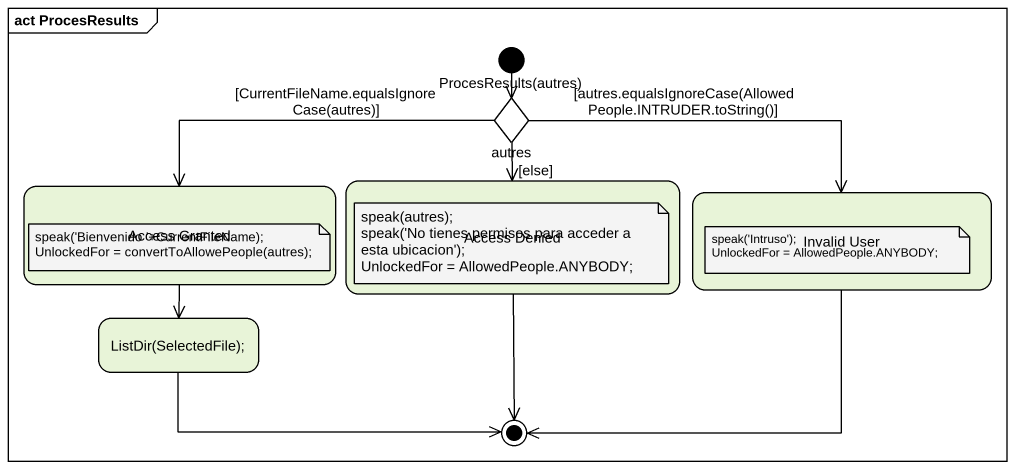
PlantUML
@startuml
mainframe act ProcesResults
hide empty description
state "ProcesResults(autres)" as ProcesResults_autres <<start>>
state autres <<choice>>
state "Access Granted" as Access_Granted
state "Access Denied" as Access_Denied
state "Invalid User" as Invalid_User
state "ListDir(SelectedFile);" as ListDir_SelectedFile
ProcesResults_autres --> autres
autres -left-> Access_Granted : [CurrentFileName.equalsIgnoreCase(autres)]
autres --> Access_Denied : [else]
autres -right-> Invalid_User : [autres.equalsIgnoreCase(AllowedPeople.INTRUDER.toString()]
Access_Granted --> ListDir_SelectedFile
Access_Denied --> [*]
Invalid_User -left-> [*]
ListDir_SelectedFile -right-> [*]
note as N1
  speak(autres);
  speak('No tienes permisos para acceder a esta ubicacion');
  UnlockedFor = AllowedPeople.ANYBODY;
end note
note as N2
  speak('Bienvenido '+CurrentFileName);
  UnlockedFor = convertToAllowePeople(autres);
end note
note as N3
  speak('Intruso');
  UnlockedFor = AllowedPeople.ANYBODY;
end note
@enduml
